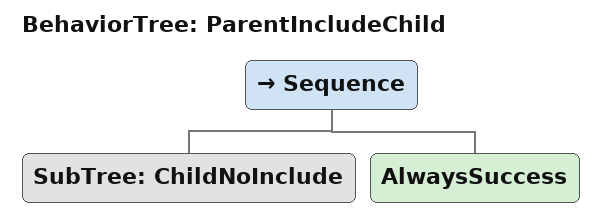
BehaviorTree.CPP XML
<root BTCPP_format="4" main_tree_to_execute = "ParentIncludeChild">
  <include path="child/child_no_include.xml" />

  <BehaviorTree ID="ParentIncludeChild">
    <Sequence>
      <SubTree ID="ChildNoInclude" />
      <AlwaysSuccess />
    </Sequence>
  </BehaviorTree>
</root>
